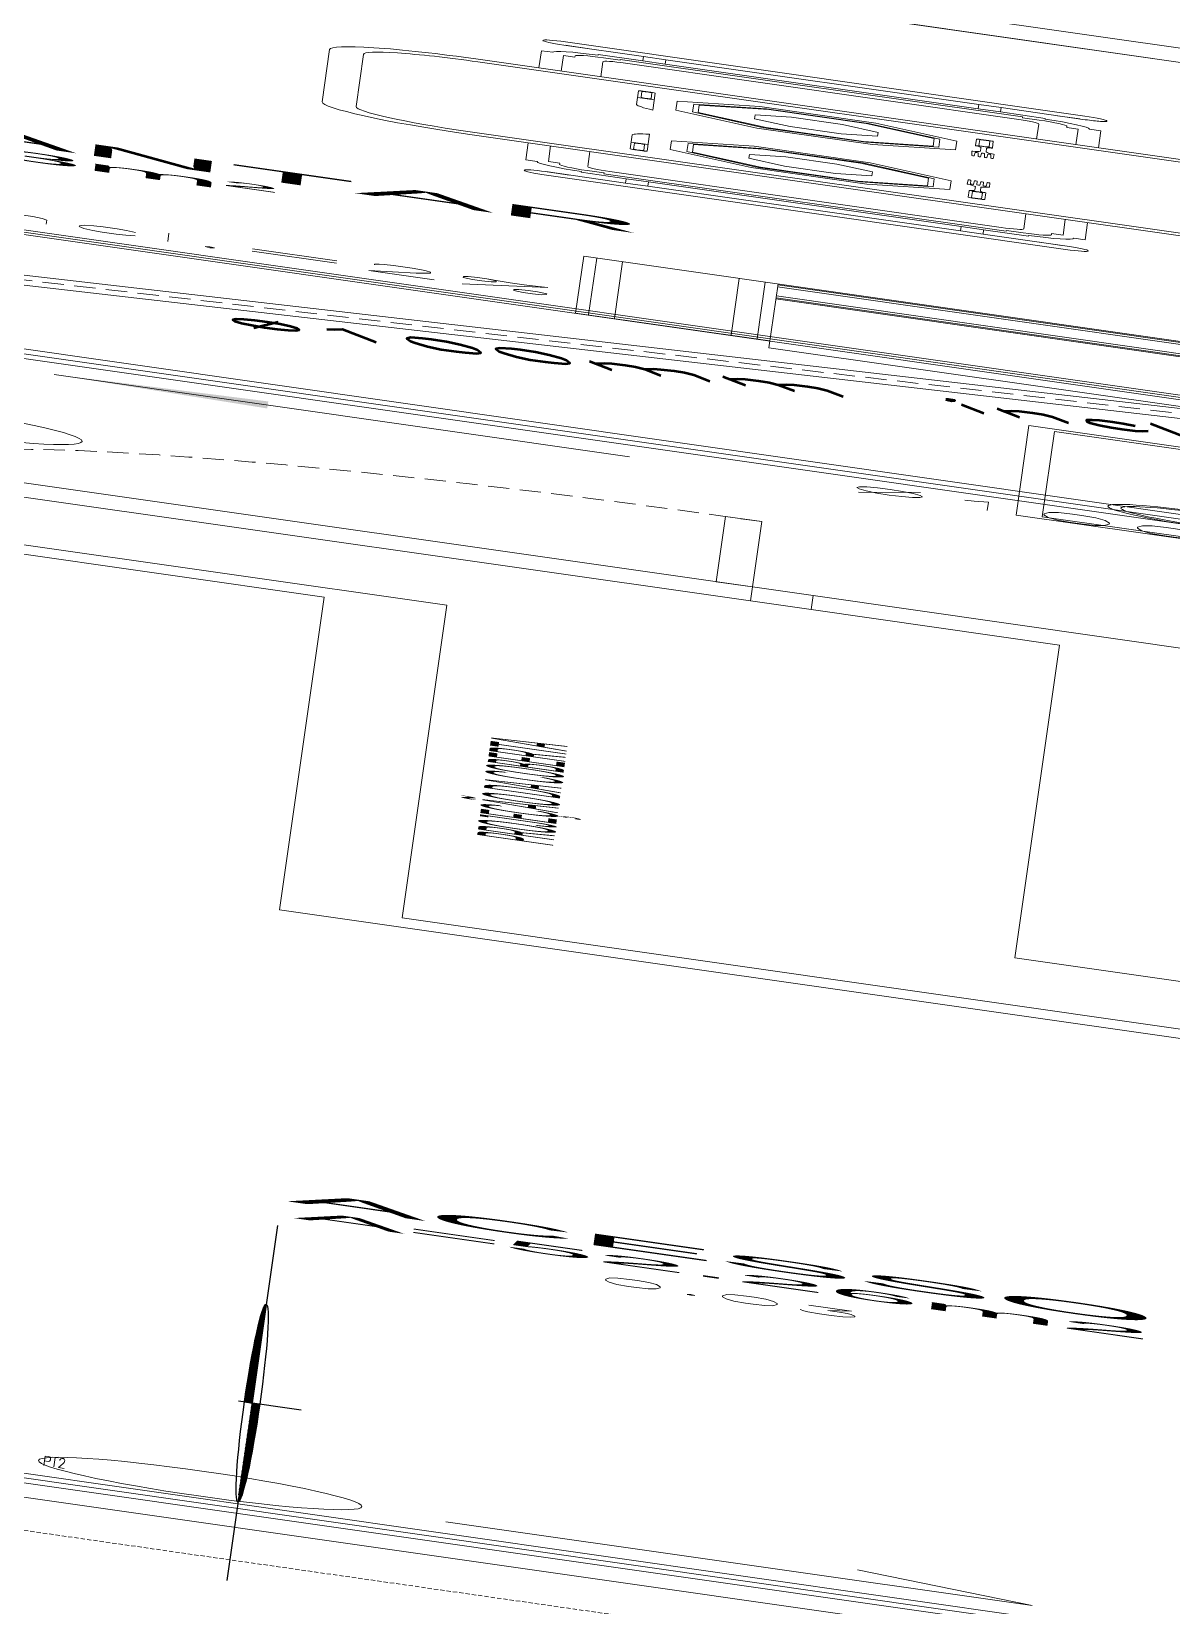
# Model space of a CAD drawing. Header units: millimetres. Extents: x -361192058 to 101130107379, y -14071650034 to 19218552450.
# Drawn here: x -135304.1 to -135248.8, y 44227.2 to 44303.6 of the extents above; entities that cross this region are included whole.
import ezdxf
from ezdxf.enums import TextEntityAlignment as Align

# ---------------------------------------------------------------- set-up
doc = ezdxf.new("R2010")
doc.units = ezdxf.units.MM
doc.header["$LTSCALE"] = 0.5
doc.linetypes.add('HIDDEN', pattern=[0.375, 0.25, -0.125])
doc.linetypes.add('HIDDEN2', pattern=[0.1875, 0.125, -0.0625])
for name, color, linetype in [('02', 2, 'Continuous'), ('08', 8, 'Continuous'), ('ARCO', 7, 'HIDDEN2'), ('CONEXAO_ESGOTO', 7, 'Continuous'), ('DIVERSOS', 4, 'Continuous'), ('ESQUADRIAS', 3, 'Continuous'), ('MOBIL-I', 251, 'Continuous'), ('parede', 2, 'Continuous'), ('PISO', 8, 'Continuous'), ('PORTAS', 3, 'Continuous'), ('proj', 8, 'HIDDEN'), ('PROJEÇÃO', 8, 'HIDDEN2'), ('TEXTO2', 3, 'Continuous'), ('TUBULAÇÃO_ESGOTO', 6, 'Continuous'), ('TXT_0', 7, 'Continuous')]:
    doc.layers.add(name, color=color, linetype=linetype)
doc.styles.add('ADITIVOCAD', font='ROMANS.shx')
doc.styles.add('ROMANS', font='romans', dxfattribs={"height": 0.1})
doc.styles.add('SANSSERIF', font='sas_____.pfb', dxfattribs={"height": 1})
doc.styles.get("Standard").update_dxf_attribs({"font": 'txt.shx', "height": 0.12})

# ---------------------------------------------------------------- blocks, each defined once
blk = doc.blocks.new('Adc_nivelpl')
h = blk.add_hatch()
h.set_pattern_fill('_U', color=256, scale=0.005, angle=45, style=0, double=1)
h.set_pattern_definition([(45, (-5.877251356752964, -3.516193633681341), (-0.003535533905932738, 0.003535533905932738), []), (135, (-5.877251356752964, -3.516193633681341), (-0.003535533905932738, -0.003535533905932737), [])])
h.paths.add_polyline_path([(0.1953835274855766, -0.08651460522138166, 0.4142135623730929), (0.08651460522138166, -0.1953835274855757), (0.1953835274855766, -0.1953835274855749)])
h.paths.add_polyline_path([(0.1953835274855766, -0.1953835274855757), (0.1953835274855766, -0.3042524497497698, 0.4142135623730941), (0.3042524497497698, -0.1953835274855757)])
for p, q in [((0.1953835274855766, 0), (0.1953835274855766, -0.3907670549711515)), ((0.8957507412484205, -0.1953835274855757), (0, -0.1953835274855757))]:
    blk.add_line(p, q)
blk.add_circle((0.1953835274855766, -0.1953835274855757), 0.1088689222641945)
at = {"flags": 8}
blk.add_attdef('NIVEL', (0.3641930709649657, -0.1500507892694136), '', height=0.1, dxfattribs=at)
blk = doc.blocks.new('APROVADO QUADRA 21.2 MBVII')
at = {"layer": '02', "color": 8, "lineweight": 18}
blk.add_line((4760.495273879014, 2439.941556864704), (4760.495273879014, 2436.441556864694), dxfattribs=at)
at = {"layer": '08', "color": 8, "linetype": 'HIDDEN2', "lineweight": 18, "ltscale": 0.2}
blk.add_line((4743.345273879012, 2443.141556864703), (4743.345273879012, 2436.441556864704), dxfattribs=at)
at = {"layer": '08', "color": 8, "lineweight": 18}
for p, q in [((4743.695273879011, 2439.557821356668), (4743.695273879012, 2442.607821356668)), ((4743.845273879014, 2442.607821356667), (4743.845273879012, 2439.557821356667))]:
    blk.add_line(p, q, dxfattribs=at)
at = {"layer": 'ARCO', "color": 8, "lineweight": 18}
blk.add_arc((4760.645273879011, 2439.878517970617), 0.8000000000004093, 269.9999999999739, 359.9999999999479, dxfattribs=at)
at = {"layer": 'CONEXAO_ESGOTO', "lineweight": 18}
blk.add_line((4755.528627944001, 2439.955949195507), (4755.529046354863, 2440.430510258569), dxfattribs=at)
blk.add_solid([(4755.529046354863, 2440.430510258569), (4755.491368371731, 2440.254497845408), (4755.566413906508, 2440.254431679282)], dxfattribs=at)
at = {"layer": 'ESQUADRIAS', "color": 8, "lineweight": 18}
for p, q in [((4743.895039288221, 2439.297007193181), (4743.895039288221, 2442.297007193181)), ((4743.945039288221, 2442.297007193181), (4743.945039288221, 2439.297007193181)), ((4744.068821376729, 2439.98131384151), (4744.068821376729, 2439.497764958202)), ((4744.068821376729, 2439.497764958202), (4744.182022114038, 2439.643067956268))]:
    blk.add_line(p, q, dxfattribs=at)
at = {"layer": 'MOBIL-I', "color": 8, "lineweight": 18}
for p, q in [((4759.353649819645, 2440.245549305367), (4758.794325234424, 2440.245549305367)), ((4759.353649819645, 2440.217583076105), (4758.794325234424, 2440.217583076106)), ((4758.673138240959, 2440.124362311903), (4758.673138240959, 2438.452966472945)), ((4758.70110447022, 2440.124362311903), (4758.70110447022, 2438.452966472945)), ((4759.446870583849, 2440.124362311902), (4759.446870583849, 2438.452966472946)), ((4759.47483681311, 2440.124362311902), (4759.47483681311, 2438.452966472946)), ((4758.67313824096, 2440.074217641751), (4758.488561127837, 2440.074217641751)), ((4758.488561127837, 2440.064813221778), (4758.488561127837, 2440.074217641751)), ((4759.47483681311, 2440.074217641751), (4759.659413926232, 2440.074217641751)), ((4759.659413926232, 2440.064813221778), (4759.659413926232, 2440.074217641751)), ((4758.396272571275, 2440.037178707494), (4758.396272571275, 2440.055636484784)), ((4758.67313824096, 2440.055759930439), (4758.507018839149, 2440.055759930439)), ((4758.507018839149, 2440.046355510465), (4758.507018839149, 2440.055759930439)), ((4759.47483681311, 2440.055759930439), (4759.64095621492, 2440.055759930439)), ((4759.64095621492, 2440.046355510465), (4759.64095621492, 2440.055759930439)), ((4759.751702482794, 2440.037178707494), (4759.751702482794, 2440.055636484784)), ((4758.493175555664, 2440.046355510465), (4758.507018839149, 2440.046355510465)), ((4759.654799498405, 2440.046355510465), (4759.64095621492, 2440.046355510465)), ((4757.565524931503, 2440.016227055856), (4756.956337431504, 2440.016227055856)), ((4756.956337431504, 2440.016227055856), (4756.956337431504, 2439.855914555856)), ((4757.565524931503, 2438.616164555855), (4757.565524931503, 2440.016227055856)), ((4758.442416849556, 2439.990982376528), (4758.442416849556, 2440.027897799153)), ((4758.451645705212, 2440.027897799153), (4758.442416849556, 2440.027897799153)), ((4758.470103416525, 2440.023283371324), (4758.470103416525, 2440.00944008784)), ((4758.511633266977, 2440.023283371324), (4758.67313824096, 2440.023283371324)), ((4759.636341787093, 2440.023283371324), (4759.47483681311, 2440.023283371324)), ((4759.677871637545, 2440.023283371324), (4759.677871637545, 2440.00944008784)), ((4759.696329348857, 2440.027897799153), (4759.705558204513, 2440.027897799153)), ((4759.705558204513, 2439.990982376528), (4759.705558204513, 2440.027897799153)), ((4757.565524931504, 2440.005539555856), (4756.956337431504, 2440.005539555856)), ((4758.460874560868, 2439.677552412854), (4758.460874560868, 2440.00944008784)), ((4758.470103416525, 2440.00944008784), (4758.460874560868, 2440.00944008784)), ((4758.493175555664, 2440.004825660012), (4758.493175555664, 2439.682166840682)), ((4759.654799498405, 2440.004825660012), (4759.654799498405, 2439.682166840682)), ((4759.677871637545, 2440.00944008784), (4759.687100493201, 2440.00944008784)), ((4759.687100493201, 2439.677552412854), (4759.687100493201, 2440.00944008784)), ((4758.442416849556, 2439.990982376528), (4758.396272571275, 2439.990982376528)), ((4758.442416849556, 2439.972524665216), (4758.442416849556, 2439.990982376528)), ((4758.763764762347, 2439.991059438903), (4758.911481010655, 2439.991059438903)), ((4758.833904065334, 2439.991059438903), (4758.833904065334, 2439.977216155418)), ((4759.384210291722, 2439.991059438903), (4759.236494043414, 2439.991059438903)), ((4759.314070988736, 2439.991059438903), (4759.314070988736, 2439.977216155418)), ((4759.705558204513, 2439.972524665216), (4759.705558204513, 2439.990982376528)), ((4759.705558204513, 2439.990982376528), (4759.751702482794, 2439.990982376528)), ((4757.565524931504, 2439.984164555855), (4756.956337431504, 2439.984164555855)), ((4758.760073220084, 2439.98736789664), (4758.760073220084, 2439.980907697681)), ((4758.762841876782, 2439.985522125509), (4758.762841876782, 2439.982753468812)), ((4758.763764762347, 2439.977216155418), (4758.944650333207, 2439.977216155418)), ((4758.765610533478, 2439.988290782206), (4758.82836675194, 2439.988290782206)), ((4758.765610533478, 2439.979984812115), (4758.82836675194, 2439.979984812115)), ((4758.831135408636, 2439.985522125509), (4758.831135408636, 2439.982753468812)), ((4759.384210291722, 2439.977216155418), (4759.203324720862, 2439.977216155418)), ((4759.316839645433, 2439.985522125509), (4759.316839645433, 2439.982753468812)), ((4759.382364520591, 2439.988290782206), (4759.319608302129, 2439.988290782206)), ((4759.382364520591, 2439.979984812115), (4759.319608302129, 2439.979984812115)), ((4759.385133177288, 2439.985522125509), (4759.385133177288, 2439.982753468812)), ((4759.387901833985, 2439.98736789664), (4759.387901833985, 2439.980907697681)), ((4758.442416849556, 2439.972524665216), (4758.396272571275, 2439.972524665216)), ((4758.442416849556, 2439.714467835479), (4758.442416849556, 2439.972524665216)), ((4759.705558204513, 2439.714467835479), (4759.705558204513, 2439.972524665216)), ((4759.705558204513, 2439.972524665216), (4759.751702482794, 2439.972524665216)), ((4757.565524931504, 2439.887977055855), (4756.956337431504, 2439.887977055855)), ((4757.565524931504, 2439.866602055856), (4756.956337431504, 2439.866602055856)), ((4757.565524931504, 2439.855914555856), (4756.881524931504, 2439.855914555856)), ((4756.881524931503, 2439.855914555856), (4756.881524931503, 2438.776477055855)), ((4757.405212431503, 2438.776477055855), (4757.405212431503, 2439.855914555856)), ((4757.415899931503, 2438.776477055855), (4757.415899931503, 2439.855914555856)), ((4757.437274931503, 2438.776477055855), (4757.437274931503, 2439.855914555856)), ((4757.533462431504, 2438.776477055855), (4757.533462431504, 2439.855914555856)), ((4757.554837431503, 2438.776477055855), (4757.554837431503, 2439.855914555856)), ((4758.442416849556, 2439.714467835479), (4758.396272571275, 2439.714467835479)), ((4758.442416849556, 2439.696010124167), (4758.442416849556, 2439.714467835479)), ((4758.760073220084, 2439.708608290854), (4758.760073220084, 2439.702148091894)), ((4758.762841876782, 2439.708608290854), (4758.762841876782, 2439.702148091894)), ((4758.763764762347, 2439.712299833116), (4758.832565686655, 2439.712299833116)), ((4758.763764762347, 2439.709531176419), (4758.827028373262, 2439.709531176419)), ((4758.829797029959, 2439.706762519722), (4758.829797029959, 2439.703993863026)), ((4758.832565686656, 2439.698456549632), (4758.832565686656, 2439.712299833116)), ((4758.847747348817, 2439.707685405288), (4758.884662771443, 2439.707685405288)), ((4758.899740532933, 2439.71460704703), (4758.942119057509, 2439.714286226753)), ((4758.903120482755, 2439.710638639098), (4758.903120482755, 2439.710577113394)), ((4758.905572749481, 2439.711838390333), (4758.942119057509, 2439.71215921061)), ((4758.905572749481, 2439.709377362158), (4758.942119057509, 2439.70903808417)), ((4758.905572749481, 2439.706608705462), (4758.942119057509, 2439.706929525739)), ((4758.944650333207, 2439.713231947538), (4758.944650333207, 2439.713213489826)), ((4758.944650333207, 2439.708002262666), (4758.944650333207, 2439.707983804954)), ((4759.203324720862, 2439.713231947538), (4759.203324720862, 2439.713213489826)), ((4759.203324720862, 2439.708002262666), (4759.203324720862, 2439.707983804954)), ((4759.248234521137, 2439.71460704703), (4759.20585599656, 2439.714286226753)), ((4759.242402304589, 2439.711838390333), (4759.20585599656, 2439.71215921061)), ((4759.242402304589, 2439.709377362158), (4759.20585599656, 2439.70903808417)), ((4759.242402304589, 2439.706608705462), (4759.20585599656, 2439.706929525739)), ((4759.244854571315, 2439.710638639098), (4759.244854571315, 2439.710577113394)), ((4759.300227705252, 2439.707685405288), (4759.263312282627, 2439.707685405288)), ((4759.315409367414, 2439.698456549632), (4759.315409367414, 2439.712299833116)), ((4759.384210291722, 2439.712299833116), (4759.315409367414, 2439.712299833116)), ((4759.31817802411, 2439.706762519722), (4759.31817802411, 2439.703993863026)), ((4759.384210291722, 2439.709531176419), (4759.320946680808, 2439.709531176419)), ((4759.385133177288, 2439.708608290854), (4759.385133177288, 2439.702148091894)), ((4759.387901833985, 2439.708608290854), (4759.387901833985, 2439.702148091894)), ((4759.705558204513, 2439.696010124167), (4759.705558204513, 2439.714467835479)), ((4759.705558204513, 2439.714467835479), (4759.751702482794, 2439.714467835479)), ((4758.442416849556, 2439.696010124167), (4758.396272571275, 2439.696010124167)), ((4758.442416849556, 2439.659094701542), (4758.442416849556, 2439.696010124167)), ((4758.763764762347, 2439.701225206329), (4758.827028373262, 2439.701225206329)), ((4758.763764762347, 2439.698456549632), (4758.832565686656, 2439.698456549632)), ((4758.847747348817, 2439.70307097746), (4758.884662771443, 2439.70307097746)), ((4758.899740532932, 2439.696149335718), (4758.942119057509, 2439.696507071418)), ((4758.903120482755, 2439.705408954226), (4758.903120482755, 2439.705347428522)), ((4758.903120482755, 2439.700179269355), (4758.903120482755, 2439.70011774365)), ((4758.905572749481, 2439.704147677287), (4758.942119057509, 2439.70382685701)), ((4758.905572749481, 2439.70137902059), (4758.942119057509, 2439.701736756289)), ((4758.905572749481, 2439.698917992415), (4758.942119057509, 2439.698597172138)), ((4758.944650333207, 2439.702772577793), (4758.944650333207, 2439.702754120082)), ((4758.944650333207, 2439.697542892922), (4758.944650333207, 2439.697524435211)), ((4759.203324720862, 2439.702772577793), (4759.203324720862, 2439.702754120082)), ((4759.203324720862, 2439.697542892922), (4759.203324720862, 2439.697524435211)), ((4759.242402304589, 2439.704147677287), (4759.20585599656, 2439.70382685701)), ((4759.242402304589, 2439.70137902059), (4759.20585599656, 2439.701736756289)), ((4759.242402304589, 2439.698917992415), (4759.20585599656, 2439.698597172138)), ((4759.248234521137, 2439.696149335718), (4759.20585599656, 2439.696507071418)), ((4759.244854571315, 2439.705408954226), (4759.244854571315, 2439.705347428522)), ((4759.244854571315, 2439.700179269355), (4759.244854571315, 2439.70011774365)), ((4759.300227705252, 2439.70307097746), (4759.263312282627, 2439.70307097746)), ((4759.384210291722, 2439.698456549632), (4759.315409367414, 2439.698456549632)), ((4759.384210291722, 2439.701225206329), (4759.320946680808, 2439.701225206329)), ((4759.705558204513, 2439.659094701542), (4759.705558204513, 2439.696010124167)), ((4759.705558204513, 2439.696010124167), (4759.751702482794, 2439.696010124167)), ((4758.470103416525, 2439.677552412854), (4758.460874560868, 2439.677552412854)), ((4758.470103416525, 2439.66370912937), (4758.470103416525, 2439.677552412854)), ((4759.677871637545, 2439.66370912937), (4759.677871637545, 2439.677552412854)), ((4759.677871637545, 2439.677552412854), (4759.687100493201, 2439.677552412854)), ((4758.451645705212, 2439.659094701542), (4758.442416849556, 2439.659094701542)), ((4758.511633266977, 2439.66370912937), (4758.67313824096, 2439.66370912937)), ((4759.636341787093, 2439.66370912937), (4759.47483681311, 2439.66370912937)), ((4759.696329348857, 2439.659094701542), (4759.705558204513, 2439.659094701542)), ((4758.396272571275, 2439.63110760711), (4758.396272571275, 2439.649565384399)), ((4759.751702482794, 2439.63110760711), (4759.751702482794, 2439.649565384399)), ((4755.496572687636, 2439.636820805935), (4756.454066187143, 2439.636820805936)), ((4755.496572687636, 2439.636820805935), (4755.496572687637, 2438.995570805776)), ((4756.454066187143, 2438.995570805776), (4756.454066187143, 2439.636820805936)), ((4758.493175555664, 2439.64063699023), (4758.507018839149, 2439.64063699023)), ((4758.507018839149, 2439.64063699023), (4758.507018839149, 2439.631232570256)), ((4758.67313824096, 2439.631232570256), (4758.507018839149, 2439.631232570256)), ((4759.47483681311, 2439.631232570256), (4759.64095621492, 2439.631232570256)), ((4759.64095621492, 2439.64063699023), (4759.64095621492, 2439.631232570256)), ((4759.654799498405, 2439.64063699023), (4759.64095621492, 2439.64063699023)), ((4758.488561127837, 2439.622179278917), (4758.488561127837, 2439.612774858944)), ((4759.659413926232, 2439.622179278917), (4759.659413926232, 2439.612774858944)), ((4755.517947687636, 2439.615535277007), (4756.432691187143, 2439.615535277007)), ((4755.517947687636, 2439.615535277007), (4755.517947687636, 2439.016945805775)), ((4756.432691187143, 2439.016945805776), (4756.432691187143, 2439.615535277007)), ((4758.378737745528, 2439.609020953186), (4758.377814859963, 2439.609020953186)), ((4758.67313824096, 2439.612774858944), (4758.488561127837, 2439.612774858944)), ((4759.47483681311, 2439.612774858944), (4759.659413926232, 2439.612774858944)), ((4759.769237308541, 2439.609020953186), (4759.770160194106, 2439.609020953186))]:
    blk.add_line(p, q, dxfattribs=at)
for points in [[(4758.359357148651, 2439.627478664498), (4758.359357148651, 2440.055759930439, -0.4142135623730951), (4758.377814859963, 2440.074217641751), (4758.378737745528, 2440.074217641751, -0.4142135623730951), (4758.396272571275, 2440.056682816004), (4758.396272571275, 2439.990982376528, -0.4142135623730951)], [(4759.788617905419, 2439.627478664498), (4759.788617905419, 2440.055759930439, 0.4142135623730951), (4759.770160194106, 2440.074217641751), (4759.769237308541, 2440.074217641751, 0.4142135623730951), (4759.751702482794, 2440.056682816004), (4759.751702482794, 2439.990982376528, 0.4142135623730951)], [(4758.396272571275, 2439.990982376528), (4758.396272571275, 2439.972524665216, -0.4142135623730951)], [(4759.751702482794, 2439.990982376528), (4759.751702482794, 2439.972524665216, 0.4142135623730951)], [(4758.396272571275, 2439.972524665216), (4758.396272571275, 2439.714467835479, -0.4142135623730951)], [(4759.751702482794, 2439.972524665216), (4759.751702482794, 2439.714467835479, 0.4142135623730951)], [(4758.396272571275, 2439.714467835479), (4758.396272571275, 2439.696010124167, -0.4142135623730951)], [(4759.751702482794, 2439.714467835479), (4759.751702482794, 2439.696010124167, 0.4142135623730951)], [(4758.396272571275, 2439.696010124167), (4758.396272571275, 2439.626555778932, -0.4142135623730951), (4758.378737745528, 2439.609020953186)], [(4759.751702482794, 2439.696010124167), (4759.751702482794, 2439.626555778932, 0.4142135623730951), (4759.769237308541, 2439.609020953186)], [(4758.377814859963, 2439.609020953186, -0.4142135623730951), (4758.359357148651, 2439.627478664498, -0.4142135623730951)], [(4759.770160194106, 2439.609020953186, 0.4142135623730951), (4759.788617905419, 2439.627478664498, 0.4142135623730951)]]:
    blk.add_lwpolyline(points, format="xyb", dxfattribs=at)
for points in [[(4758.909545607629, 2439.958734872564), (4758.977122338606, 2439.891158141587), (4758.977122338606, 2439.795590212138), (4758.909545607629, 2439.72801348116), (4758.81397767818, 2439.72801348116), (4758.746400947202, 2439.795590212138), (4758.746400947202, 2439.891158141587), (4758.81397767818, 2439.958734872564)], [(4759.23842944644, 2439.958734872564), (4759.170852715463, 2439.891158141587), (4759.170852715463, 2439.795590212138), (4759.23842944644, 2439.72801348116), (4759.333997375889, 2439.72801348116), (4759.401574106867, 2439.795590212138), (4759.401574106867, 2439.891158141587), (4759.333997375889, 2439.958734872564)], [(4758.903811531863, 2439.94489158908), (4758.963279055122, 2439.88542406582), (4758.963279055122, 2439.801324287905), (4758.903811531863, 2439.741856764645), (4758.819711753947, 2439.741856764645), (4758.760244230687, 2439.801324287905), (4758.760244230687, 2439.88542406582), (4758.819711753947, 2439.94489158908)], [(4758.901900173273, 2439.940277161252), (4758.958664627294, 2439.883512707231), (4758.958664627294, 2439.803235646494), (4758.901900173273, 2439.746471192473), (4758.821623112536, 2439.746471192473), (4758.764858658515, 2439.803235646494), (4758.764858658515, 2439.883512707231), (4758.821623112536, 2439.940277161252)], [(4759.244163522208, 2439.94489158908), (4759.184695998947, 2439.88542406582), (4759.184695998947, 2439.801324287905), (4759.244163522208, 2439.741856764645), (4759.328263300123, 2439.741856764645), (4759.387730823382, 2439.801324287905), (4759.387730823382, 2439.88542406582), (4759.328263300123, 2439.94489158908)], [(4759.246074880796, 2439.940277161252), (4759.189310426776, 2439.883512707231), (4759.189310426776, 2439.803235646494), (4759.246074880796, 2439.746471192473), (4759.326351941533, 2439.746471192473), (4759.383116395555, 2439.803235646494), (4759.383116395555, 2439.883512707231), (4759.326351941533, 2439.940277161252)], [(4758.882786587384, 2439.894132882971), (4758.912520349013, 2439.864399121341), (4758.912520349013, 2439.822349232383), (4758.882786587384, 2439.792615470753), (4758.840736698426, 2439.792615470753), (4758.811002936795, 2439.822349232383), (4758.811002936795, 2439.864399121341), (4758.840736698426, 2439.894132882971)], [(4759.265188466686, 2439.894132882971), (4759.235454705056, 2439.864399121341), (4759.235454705056, 2439.822349232383), (4759.265188466686, 2439.792615470753), (4759.307238355644, 2439.792615470753), (4759.336972117274, 2439.822349232383), (4759.336972117274, 2439.864399121341), (4759.307238355644, 2439.894132882971)]]:
    blk.add_lwpolyline(points, close=True, dxfattribs=at)
for radius in [0.07733746221251073, 0.06664996221251021]:
    blk.add_circle((4755.727094183816, 2439.486246000969), radius, dxfattribs=at)
for centre, radius, start, end in [((4758.794325234424, 2440.124362311903), 0.1211869934645636, 89.99999999994789, 179.9999999999479), ((4759.353649819645, 2440.124362311902), 0.1211869934645636, 359.9999999999479, 89.99999999997395), ((4758.794325234424, 2440.124362311903), 0.09322076420351047, 89.99999999994789, 179.9999999999479), ((4759.353649819645, 2440.124362311902), 0.09322076420351047, 359.9999999999479, 89.99999999997395), ((4758.488561127837, 2440.027897799153), 0.03691542262459051, 90, 180), ((4759.659413926232, 2440.027897799153), 0.03691542262459051, 0, 90), ((4758.493175555664, 2440.023283371324), 0.02307213914036906, 90, 180), ((4759.654799498405, 2440.023283371324), 0.02307213914036906, 0, 90), ((4758.511633266977, 2440.004825660012), 0.01845771131229524, 90, 180), ((4759.636341787093, 2440.004825660012), 0.01845771131229524, 0, 90), ((4758.763764762347, 2439.98736789664), 0.003691542262459048, 90, 180), ((4758.907791656387, 2439.935560061844), 0.05562186790073259, 48.49654492660753, 86.19682430331301), ((4759.240183397682, 2439.935560061844), 0.05562186790073259, 93.80317569668698, 131.5034550734455), ((4759.384210291722, 2439.98736789664), 0.003691542262459048, 0, 90), ((4758.763764762347, 2439.980907697681), 0.003691542262459048, 180, 270), ((4758.765610533478, 2439.985522125509), 0.002768656696844286, 90, 180), ((4758.765610533478, 2439.982753468812), 0.002768656696844286, 180, 270), ((4758.82836675194, 2439.985522125509), 0.002768656696844286, 0, 90), ((4758.82836675194, 2439.982753468812), 0.002768656696844286, 270, 0), ((4759.319608302129, 2439.985522125509), 0.002768656696844286, 90, 180), ((4759.319608302129, 2439.982753468812), 0.002768656696844286, 180, 270), ((4759.382364520591, 2439.985522125509), 0.002768656696844286, 0, 90), ((4759.382364520591, 2439.982753468812), 0.002768656696844286, 270, 0), ((4759.384210291722, 2439.980907697681), 0.003691542262459048, 270, 0), ((4758.763764762347, 2439.708608290854), 0.003691542262459048, 90, 180), ((4758.763764762347, 2439.708608290854), 0.0009228855656138375, 90, 180), ((4758.827028373262, 2439.706762519722), 0.002768656696844286, 0, 90), ((4758.832565686655, 2439.708747312521), 0.003552520595447096, 50.63945659226199, 90), ((4758.845781004608, 2439.724858511801), 0.01728531448545123, 230.639456592262, 276.5319982655194), ((4758.876280758418, 2439.741753535691), 0.03508412249880027, 283.8223264696915, 307.3865813941541), ((4758.899740532933, 2439.711054526435), 0.003552520595447096, 90, 127.3865813941541), ((4758.905434511552, 2439.709014878936), 0.002826893407251219, 87.19706090640234, 144.9425588502416), ((4758.905434511552, 2439.712200873556), 0.002826893407251849, 215.0574411497011, 272.8029390935977), ((4758.905434511552, 2439.703785194064), 0.002826893407251219, 87.19706090640234, 144.9425588502416), ((4758.942564903893, 2439.711790805704), 0.002534936924395525, 34.64652179477475, 100.1299112325034), ((4758.942564903893, 2439.71465463166), 0.00253493692439597, 259.8700887674967, 325.3534782052253), ((4758.942581716617, 2439.706557904276), 0.002522963685763637, 34.92368162173178, 100.5666519096903), ((4758.942564903893, 2439.709424946788), 0.002534936924395682, 259.8700887675232, 325.3534782052877), ((4759.205410150176, 2439.711790805704), 0.002534936924395525, 79.87008876749664, 145.3534782052253), ((4759.205410150176, 2439.71465463166), 0.00253493692439597, 214.6465217947747, 280.1299112325033), ((4759.205393337453, 2439.706557904276), 0.002522963685763637, 79.43334809030968, 145.0763183782682), ((4759.205410150176, 2439.709424946788), 0.002534936924395682, 214.6465217947124, 280.1299112324769), ((4759.242540542517, 2439.709014878936), 0.002826893407251219, 35.05744114975845, 92.80293909359766), ((4759.242540542517, 2439.712200873556), 0.002826893407251849, 267.1970609064024, 324.9425588502989), ((4759.242540542517, 2439.703785194064), 0.002826893407251219, 35.05744114975845, 92.80293909359766), ((4759.248234521137, 2439.711054526435), 0.003552520595447096, 52.61341860584594, 90), ((4759.271694295651, 2439.741753535691), 0.03508412249880027, 232.613418605846, 256.1776735303022), ((4759.302194049461, 2439.724858511801), 0.01728531448545123, 263.4680017344806, 309.360543407738), ((4759.315409367414, 2439.708747312521), 0.003552520595447096, 90, 129.360543407738), ((4759.320946680808, 2439.706762519722), 0.002768656696844286, 90, 180), ((4759.384210291722, 2439.708608290854), 0.003691542262459048, 0, 90), ((4759.384210291722, 2439.708608290854), 0.0009228855656138375, 0, 90), ((4758.763764762347, 2439.702148091894), 0.003691542262459048, 180, 270), ((4758.763764762347, 2439.702148091894), 0.0009228855656138375, 180, 270), ((4758.827028373262, 2439.703993863026), 0.002768656696844286, 270, 0), ((4758.832565686656, 2439.702009070227), 0.003552520595447096, 270, 309.3605434069221), ((4758.845781004608, 2439.685897870947), 0.01728531448545123, 83.46800173448061, 129.360543406974), ((4758.876280758418, 2439.669002847057), 0.03508412249880027, 52.61341860617557, 76.17767353030216), ((4758.899740532932, 2439.699701856313), 0.003552520595447096, 232.6134186061756, 270), ((4758.905434511552, 2439.706971188684), 0.002826893407254674, 215.0574411498302, 272.8029390935977), ((4758.905434511552, 2439.698555509192), 0.002826893407251219, 87.19706090640234, 144.9425588502416), ((4758.905434511552, 2439.701741503812), 0.002826893407251849, 215.0574411497011, 272.8029390935977), ((4758.942564903893, 2439.70133143596), 0.002534936924395525, 34.64652179477475, 100.1299112325034), ((4758.942598406025, 2439.704201783688), 0.002511201918834772, 258.9956163085185, 324.7964910757173), ((4758.942564903893, 2439.696101751088), 0.002534936924397756, 34.64652179466403, 100.1299112324305), ((4758.942598406025, 2439.698972098817), 0.002511201918836694, 258.995616308492, 324.7964910756455), ((4759.205410150176, 2439.70133143596), 0.002534936924395525, 79.87008876749664, 145.3534782052253), ((4759.205376648044, 2439.704201783688), 0.002511201918834772, 215.2035089242828, 281.0043836914815), ((4759.205410150176, 2439.696101751088), 0.002534936924397756, 79.87008876756946, 145.3534782052917), ((4759.205376648044, 2439.698972098817), 0.002511201918836694, 215.2035089243545, 281.004383691508), ((4759.242540542517, 2439.706971188684), 0.002826893407254674, 267.1970609064024, 324.9425588501697), ((4759.242540542517, 2439.698555509192), 0.002826893407251219, 35.05744114975845, 92.80293909359766), ((4759.242540542517, 2439.701741503812), 0.002826893407251849, 267.1970609064024, 324.9425588502989), ((4759.248234521137, 2439.699701856313), 0.003552520595447096, 270, 307.3865813938244), ((4759.271694295651, 2439.669002847057), 0.03508412249880027, 103.8223264696978, 127.3865813938244), ((4759.302194049461, 2439.685897870947), 0.01728531448545123, 50.63945659302599, 96.53199826551938), ((4759.315409367414, 2439.702009070227), 0.003552520595447096, 230.6394565930779, 270), ((4759.320946680808, 2439.703993863026), 0.002768656696844286, 180, 270), ((4759.384210291722, 2439.702148091894), 0.003691542262459048, 270, 0), ((4759.384210291722, 2439.702148091894), 0.0009228855656138375, 270, 0), ((4758.511633266977, 2439.682166840682), 0.01845771131229524, 180, 270), ((4759.636341787093, 2439.682166840682), 0.01845771131229524, 270, 0), ((4758.488561127837, 2439.659094701542), 0.03691542262459051, 180, 270), ((4758.493175555664, 2439.66370912937), 0.02307213914036906, 180, 270), ((4759.654799498405, 2439.66370912937), 0.02307213914036906, 270, 0), ((4759.659413926232, 2439.659094701542), 0.03691542262459051, 270, 0)]:
    blk.add_arc(centre, radius, start, end, dxfattribs=at)
at = {"layer": 'parede', "color": 8, "lineweight": 18}
for p, q in [((4754.195273879012, 2439.586556864704), (4754.195273879012, 2439.791556864704)), ((4754.345273879012, 2439.791556864704), (4754.195273879011, 2439.791556864704)), ((4754.345273879012, 2439.391556864703), (4754.345273879012, 2439.791556864704)), ((4750.845273879012, 2439.241556864703), (4750.845273879012, 2439.586556864705)), ((4754.195273879012, 2439.586556864704), (4750.845273879012, 2439.586556864705))]:
    blk.add_line(p, q, dxfattribs=at)
at = {"layer": 'PISO', "color": 8, "lineweight": 18}
for p, q in [((4753.595273879012, 2442.191556864704), (4753.595273879012, 2440.186556864704)), ((4753.695273879012, 2442.091556864703), (4753.695273879012, 2440.086556864704)), ((4750.245273879013, 2440.186556864704), (4750.245273879012, 2436.441556864704)), ((4750.345273879012, 2440.086556864704), (4750.345273879012, 2436.441556864704)), ((4760.645273879012, 2440.041556864703), (4760.645273879008, 2439.241556864704)), ((4760.495273879014, 2439.878517970617), (4760.495273879014, 2439.241556864704))]:
    blk.add_line(p, q, dxfattribs=at)
for centre in [(4754.867488908113, 2440.533723343215), (4744.101935871272, 2440.184336583544)]:
    blk.add_circle(centre, 0.1333333333333334, dxfattribs=at)
at = {"layer": 'PORTAS', "color": 8, "lineweight": 18}
blk.add_lwpolyline([(4754.345273879012, 2439.841556864703), (4755.045273879012, 2439.841556864703), (4755.045273879012, 2439.871556864704), (4754.345273879012, 2439.871556864704)], close=True, dxfattribs=at)
blk.add_lwpolyline([(4754.345273879012, 2439.791556864704), (4754.345273879012, 2439.841556864703), (4754.195273879012, 2439.841556864703), (4754.195273879012, 2439.791556864704)], dxfattribs=at)
at = {"layer": 'proj', "color": 8, "linetype": 'ByBlock', "lineweight": 18}
for p, q in [((4754.195273879012, 2441.241556864704), (4754.195273879012, 2439.841556864703)), ((4754.345273879012, 2441.241556864704), (4754.345273879012, 2439.841556864703)), ((4753.595273879012, 2440.186556864704), (4750.245273879013, 2440.186556864704)), ((4753.695273879011, 2440.086556864704), (4750.345273879011, 2440.086556864704))]:
    blk.add_line(p, q, dxfattribs=at)
at = {"layer": 'PROJEÇÃO', "color": 8, "lineweight": 18}
blk.add_arc((4754.345273879012, 2439.841556864703), 0.7000000000000455, 0, 90, dxfattribs=at)
at = {"layer": 'TUBULAÇÃO_ESGOTO', "lineweight": 18}
for p, q in [((4756.951688402836, 2442.437716408839), (4756.951688402836, 2436.68774864805)), ((4757.0016884028355, 2442.437716408839), (4757.0016884028355, 2436.68774864805)), ((4756.899875155345, 2439.4051565735745), (4755.905757505719, 2442.2356565468476)), ((4755.650511332979, 2437.815318019154), (4755.650410174945, 2442.219087919354)), ((4755.700410174944, 2437.815318019155), (4755.700410174943, 2442.219087919354)), ((4755.75013285274, 2437.815318019154), (4755.750410174945, 2442.219087919354)), ((4756.8055251562355, 2439.3720193185873), (4755.811407506609, 2442.2025192918604))]:
    blk.add_line(p, q, dxfattribs=at)
at = {"layer": 'TUBULAÇÃO_ESGOTO', "linetype": 'ByBlock', "lineweight": 18}
blk.add_line((4756.976688402836, 2442.437716408839), (4756.976688402836, 2436.56083864805), dxfattribs=at)
at = {"layer": 'TUBULAÇÃO_ESGOTO', "linetype": 'HIDDEN2', "lineweight": 18}
blk.add_line((4755.858582506164, 2442.219087919354), (4756.85270015579, 2439.388587946081), dxfattribs=at)
at = {"layer": 'TXT_0', "color": 8, "lineweight": 18}
ref = blk.add_blockref('Adc_nivelpl', (4746.927384472328, 2440.162939313865), dxfattribs=dict(at, xscale=0.75, yscale=0.75, zscale=0.75, rotation=270))
ref.add_attrib('NIVEL', '0.03', (4746.814846380375, 2439.889794510641), dxfattribs={"height": 0.07500000000000001, "rotation": 270, "style": 'ADITIVOCAD', "flags": 8})
at = {"color": 0, "lineweight": 13, "flags": 8}
for p in [(4700.724657799739, 2280.112525715252), (4699.57378630139, 2277.896413499706), (4702.354563138892, 2276.195041239209), (4703.672243349308, 2274.084986290777), (4699.84447394329, 2272.219426909525), (4703.048818763617, 2270.137026470893), (4703.087746051807, 2267.980265113006), (4700.652340375649, 2261.521648881858), (4700.700742594171, 2257.15925950577)]:
    blk.add_attdef('NIVEL', p, '', height=0.07500000000000001, dxfattribs=at)
for rotation, width, p in [(90, 0.7999999999988884, (4700.820527907887, 2275.752076380495)), (270, 0.5999999999989389, (4703.843667029373, 2274.902076380496)), (90, 0.7999999999988884, (4701.5574890138, 2268.502076380494)), (180, 0.5999999999989389, (4651.181659436375, 2236.193129894172))]:
    blk.add_attdef('$PORTA', text='', height=0.09000000000014552, rotation=rotation, dxfattribs=dict(at, width=width)).set_placement(p, align=Align.MIDDLE)
for p in [(4654.175996555586, 2240.463010622155), (4648.499009965404, 2240.192322980255), (4637.801231937738, 2239.384456547896), (4633.43884256165, 2239.336054329374), (4656.392108771131, 2239.312139123806), (4652.474624295089, 2237.682233784653), (4646.416609526773, 2236.987978159928), (4644.259848168886, 2236.949050871738), (4650.364569346656, 2236.364553574237)]:
    blk.add_attdef('NIVEL', p, '', height=0.07500000000000001, rotation=270, dxfattribs=at)
at = {"color": 0, "lineweight": 13, "width": 0.7999999999988884, "flags": 8}
for p in [(4652.031659436374, 2239.216269015658), (4644.781659436374, 2238.479307909745)]:
    blk.add_attdef('$PORTA', text='', height=0.09000000000014552, dxfattribs=at).set_placement(p, align=Align.MIDDLE)
at = {"layer": 'CONEXAO_ESGOTO', "lineweight": 18, "style": 'ROMANS'}
for s, rotation, p in [('incl.=2%%%', 269.9494834866852, (4757.093540263944, 2440.543228584375)), ('incl.=1%', 288.589202138722, (4756.513863344991, 2439.68925434585))]:
    blk.add_text(s, height=0.08999999999999998, rotation=rotation, dxfattribs=at).set_placement(p)
for rotation, p in [(288.589202138722, (4756.388927150847, 2440.060726301599)), (269.9494834866852, (4755.500902519974, 2439.541149324757))]:
    blk.add_text(' %%C100mm', height=0.08999999999999998, rotation=rotation, dxfattribs=at).set_placement(p, align=Align.CENTER)
at = {"layer": 'DIVERSOS', "color": 8, "lineweight": 18, "insert": (4744.158090599098, 2440.314125497006), "char_height": 0.1010632948918633, "width": 0.3730783110131157, "attachment_point": 1, "rotation": 270}
blk.add_mtext('{\\C3;PT2}', dxfattribs=at)
at = {"layer": 'PISO', "color": 8, "lineweight": 18, "style": 'SANSSERIF'}
blk.add_text('PROJEÇÃO DA COBERTA', height=0.06259835350931942, dxfattribs=at).set_placement((4751.322442306771, 2439.972794991664))
at = {"layer": 'TEXTO2', "color": 8, "lineweight": 18, "style": 'SANSSERIF'}
for s, p in [('ESTAR/JANTAR', (4757.883841038743, 2441.25981264502)), ('ACESSO', (4747.195954839935, 2440.147019360373))]:
    blk.add_text(s, height=0.12312, rotation=270, dxfattribs=at).set_placement(p)
at = {"layer": 'TXT_0', "color": 8, "lineweight": 18, "style": 'SANSSERIF'}
for s, p in [('A=21.53m²', (4757.727606267524, 2440.947501406401)), ('A=52.26m2', (4747.029828239857, 2440.139634974043))]:
    blk.add_text(s, height=0.09849599999999999, rotation=270, dxfattribs=at).set_placement(p)

msp = doc.modelspace()

# ---------------------------------------------------------------- block references
at = {"layer": '02', "color": 0, "lineweight": 30, "xscale": -4.574818403918471, "yscale": -59.40450511825884, "zscale": 4.574818403918471, "rotation": 261.8606972171988}
msp.add_blockref('APROVADO QUADRA 21.2 MBVII', (5129.041144779691, 2225.201435725194), dxfattribs=at)

doc.saveas('drawing.dxf')
